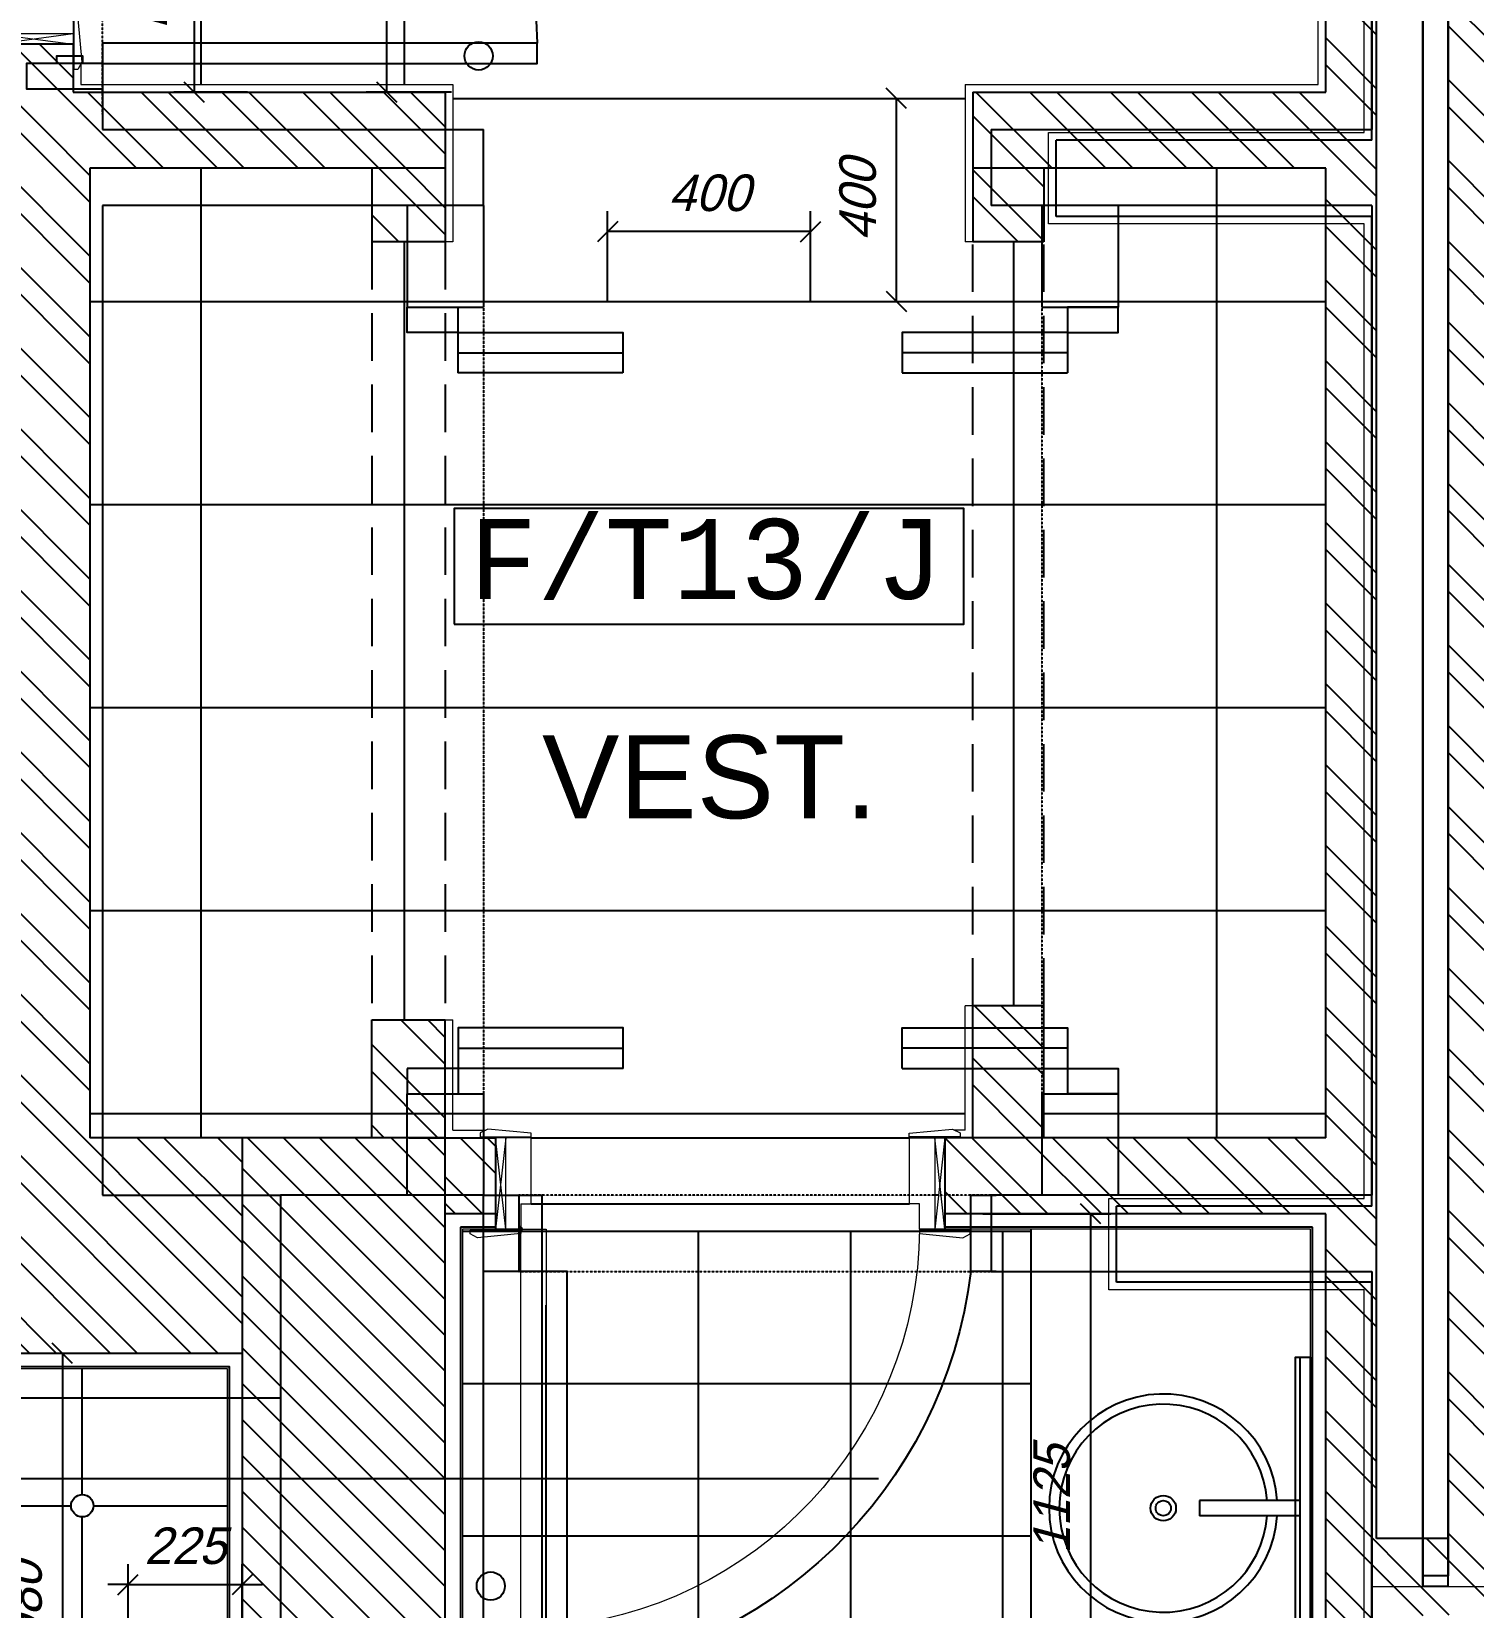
# Model space of a CAD drawing. Header units: millimetres. Extents: x 186805 to 449048, y 2167 to 51540.
# Drawn here: x 285554 to 288394, y 37270 to 40375 of the extents above; entities that cross this region are included whole.
import ezdxf
from ezdxf.enums import TextEntityAlignment as Align

# ---------------------------------------------------------------- set-up
doc = ezdxf.new("R2010")
doc.units = ezdxf.units.MM
doc.linetypes.add('BC$0$HIDDEN2', pattern=[0.1875, 0.125, -0.0625])
doc.linetypes.add('HIDDEN2', pattern=[0.1875, 0.125, -0.0625])
doc.layers.get('0').update_dxf_attribs({"linetype": 'CONTINUOUS'})
doc.layers.get('Defpoints').update_dxf_attribs({"linetype": 'CONTINUOUS'})
for name, color, linetype, lineweight in [('0-60x60-C', 3, 'CONTINUOUS', 13), ('0-AKL-P1 TILES', 8, 'CONTINUOUS', 13), ('0-akl-plasterline', 9, 'CONTINUOUS', 13), ('3117.NEW ID XR$0$BB$0$A-HATCH', 8, 'CONTINUOUS', 5), ('LINE .05 P.05', 11, 'CONTINUOUS', 5)]:
    doc.layers.add(name, color=color, linetype=linetype, lineweight=lineweight)
for name, color, linetype in [('0-AKL-P1TILES', 8, 'CONTINUOUS'), ('0-AKL-P2TILES', 8, 'CONTINUOUS'), ('3117.NEW ID XR$0$BF$0$0-tiles', 9, 'CONTINUOUS'), ('A-ABOVE DOOR', 1, 'HIDDEN2'), ('A-CONC-BLDG', 6, 'CONTINUOUS'), ('a-door', 4, 'CONTINUOUS'), ('A-ROOM_ID', 3, 'CONTINUOUS'), ('A-ROOM_NBR', 40, 'CONTINUOUS'), ('a-wall', 140, 'CONTINUOUS'), ('BC$0$a-sanit', 30, 'CONTINUOUS'), ('BC$0$NAK_FIXTURES', 4, 'CONTINUOUS'), ('BC--FIT-DRAIN', 2, 'CONTINUOUS'), ('BC-A-ABOV', 8, 'BC$0$HIDDEN2'), ('BC-A-HATCH', 8, 'CONTINUOUS'), ('BC-A-wall', 6, 'CONTINUOUS'), ('BC-dim', 1, 'CONTINUOUS'), ('BF$0$0-tiles', 9, 'CONTINUOUS'), ('TC$0$Nak_Tiletag', 3, 'CONTINUOUS'), ('TC-FLOORING', 41, 'CONTINUOUS')]:
    doc.layers.add(name, color=color, linetype=linetype)
doc.styles.add('SITE SURVEY ROOM$0$SITE SURVEY ROOM$0$GEN-2F-FL-01-7$0$GEN-2F-FL-01-6$0$ELYSEE-STAR-2F-LAYOUT-FINAL-(REV-5)$0$ELYSEE-STAR-2F-LAYOUT-FINAL$0$STYLE1', font='archd.shx', dxfattribs={"oblique": 15})
doc.styles.add('SITE SURVEY ROOM$0$SITE SURVEY ROOM$0$XREF1$0$XREF1$0$XREF1$0$paris 2-3-4.DWG124$0$guest room-2$0$FINAL DRGS1$0$C2', font='swissk.ttf', dxfattribs={"height": 0.4})
doc.styles.add('style1', font='monos.ttf')
doc.styles.add('TC$0$Standard', font='txt')
doc.dimstyles.new('STANDARD-1', dxfattribs={"dimscale": 40, "dimtxt": 1.8, "dimasz": 1, "dimexe": 1, "dimexo": 0.5, "dimgap": 1, "dimtad": 1, "dimdec": 0, "dimrnd": 0.1, "dimzin": 3, "dimdsep": 46, "dimtxsty": 'SITE SURVEY ROOM$0$SITE SURVEY ROOM$0$GEN-2F-FL-01-7$0$GEN-2F-FL-01-6$0$ELYSEE-STAR-2F-LAYOUT-FINAL-(REV-5)$0$ELYSEE-STAR-2F-LAYOUT-FINAL$0$STYLE1', "dimblk": 'SITE SURVEY ROOM$0$SITE SURVEY ROOM$0$GEN-2F-FL-01-7$0$GEN-2F-FL-01-6$0$ELYSEE-STAR-2F-LAYOUT-FINAL-(REV-5)$0$ELYSEE-STAR-2F-LAYOUT-FINAL$0$_OBLIQUE', "dimcen": 2, "dimclrd": 1, "dimclre": 1, "dimclrt": 3, "dimadec": 0, "dimazin": 0, "dimtfac": 1, "dimtdec": 0, "dimtix": 1, "dimtmove": 2, "dimatfit": 3, "dimldrblk": 'ARCHTICK', "dimfxl": 1, "dimtolj": 1, "dimtzin": 3, "dimarcsym": 0})
doc.dimstyles.new('TC$0$POINTER', dxfattribs={"dimtxt": 80, "dimasz": 120, "dimexe": 20, "dimexo": 20, "dimgap": 20, "dimtad": 1, "dimdec": 0, "dimtxsty": 'TC$0$Standard', "dimcen": 2.5, "dimadec": 0, "dimazin": 0, "dimtfac": 1, "dimtdec": 0, "dimtix": 1, "dimtmove": 1, "dimatfit": 3, "dimldrblk": 'TC$0$_Dot', "dimfxl": 1, "dimarcsym": 0})
pattern_1 = [(315, (-189031.63, 11508.82), (-79.54951, -79.54951), []), (315, (-188978.59, 11508.82), (-79.54951, -79.54951), [])]

# ---------------------------------------------------------------- blocks, each defined once
blk = doc.blocks.new('A$C7C4A1575')
at = {"layer": 'A-ABOVE DOOR', "color": 8}
for p, q in [((56015.1, 13600), (56945.1, 13600)), ((55945.1, 11500), (55945.1, 13450)), ((56945.1, 13450), (56015.1, 13450)), ((55945.1, 11700), (55945.1, 13250)), ((57045.1, 11700), (57045.1, 13250)), ((55195.1, 11320), (55195.1, 10240))]:
    blk.add_line(p, q, dxfattribs=at)
at = {"layer": 'A-CONC-BLDG', "color": 8}
blk.add_lwpolyline([(55545.1, 13450), (55545.1, 14800), (55945.1, 14800), (55945.1, 13450)], close=True, dxfattribs=at)
at = {"layer": 'a-door', "color": 8, "lineweight": -3}
for p, q in [((56220.1, 13200), (55795.1, 13200)), ((56770.1, 13200), (57095.1, 13200)), ((56784, 13200), (57109, 13200)), ((56219.7, 11830), (55894.7, 11830)), ((56770.1, 11830), (57095.1, 11830))]:
    blk.add_line(p, q, dxfattribs=at)
at = {"layer": 'a-door', "color": 8}
for points in [[(56060.1, 14400), (56110.1, 14400), (56110.1, 13600), (56010.1, 13600)], [(56010.1, 13450), (56060.1, 13450), (56060.1, 14400)], [(56955.1, 13600), (56905.1, 13600), (56905.1, 13450), (56955.1, 13450)]]:
    blk.add_lwpolyline(points, dxfattribs=at)
at = {"layer": 'a-door', "color": 8, "lineweight": -3}
for points in [[(55795.1, 13200), (55795.1, 13250), (55895.1, 13250)], [(56220.1, 13200), (56220.1, 13120), (55895.1, 13120), (55895.1, 13250)], [(56770.1, 13200), (56770.1, 13120), (57095.1, 13120), (57095.1, 13250)], [(57095.1, 13200), (57195.1, 13200), (57195.1, 13250), (57095.1, 13250)], [(55895.1, 13160), (56220.1, 13160)], [(57095.1, 13160), (56770.1, 13160)], [(55894.7, 11750), (55794.7, 11750), (55794.7, 11700), (55894.7, 11700), (55894.7, 11830)], [(55894.7, 11750), (56219.7, 11750), (56219.7, 11830)], [(57095.1, 11750), (56770.1, 11750), (56770.1, 11830)], [(57095.1, 11750), (57195.1, 11750), (57195.1, 11700), (57095.1, 11700), (57095.1, 11830)], [(55894.7, 11790), (56219.7, 11790)], [(57095.1, 11790), (56770.1, 11790)], [(55195.1, 11220), (55045.1, 11220), (55045.1, 11270), (55195.1, 11270)], [(55195.1, 11220), (56050.7, 11220), (56050.7, 11180), (55195.1, 11180), (55195.1, 11270)]]:
    blk.add_lwpolyline(points, dxfattribs=at)
blk.add_lwpolyline([(55105.1, 11220), (55105.1, 11205), (55155.1, 11205), (55155.1, 11220)], close=True, dxfattribs=at)
at = {"layer": 'a-door', "color": 8}
blk.add_arc((55999, 13490.5), 912.7, 6.8928, 85.216, dxfattribs=at)
at = {"layer": 'a-door', "color": 8, "lineweight": -3}
blk.add_arc((55141.2, 11198.1), 909.7, 273.3981, 358.8614, dxfattribs=at)
at = {"layer": 'a-wall', "color": 8}
for p, q in [((57695.1, 13600), (57695.1, 15750)), ((57795.1, 9723.8), (57795.1, 14200)), ((57845.1, 14200), (57795.1, 14200)), ((57845.1, 9744.5), (57845.1, 14200)), ((55545.1, 13850), (53945.1, 13850)), ((56015.1, 13600), (55945.1, 13600)), ((56015.1, 13450), (56015.1, 13600)), ((56945.1, 13600), (57695.1, 13600)), ((56945.1, 13450), (56945.1, 13600)), ((55195.1, 11500), (55195.1, 13450)), ((55195.1, 13450), (55545.1, 13450)), ((55794.7, 13450), (55794.7, 13250)), ((55945.1, 13450), (56015.1, 13450)), ((55945.1, 13250), (55945.1, 13450)), ((57695.1, 13450), (56945.1, 13450)), ((57045.1, 13250), (57045.1, 13450)), ((57195.1, 13250), (57195.1, 13450)), ((57695.1, 11500), (57695.1, 13450)), ((55794.7, 13250), (55945.1, 13250)), ((57045.1, 13250), (57195.1, 13250)), ((55794.7, 11500), (55794.7, 11700)), ((55794.7, 11700), (55945.1, 11700)), ((55945.1, 11500), (55945.1, 11700)), ((57045.1, 11500), (57045.1, 11700)), ((57045.1, 11700), (57195.1, 11700)), ((57195.1, 11500), (57195.1, 11700)), ((55945.1, 11500), (55195.1, 11500)), ((55945.1, 11500), (55945.1, 11350)), ((57695.1, 11500), (56945.1, 11500)), ((56945.1, 11350), (56945.1, 11500)), ((57695.1, 11500), (57195.1, 11500)), ((55195.1, 11270), (55195.1, 11350)), ((55195.1, 11350), (55945.1, 11350)), ((56945.1, 11350), (57695.1, 11350)), ((57042.6, 11350), (57695.1, 11350)), ((57695.1, 9682.4), (57695.1, 11350)), ((55045.1, 11270), (55195.1, 11270))]:
    blk.add_line(p, q, dxfattribs=at)
blk = doc.blocks.new('A$C32DD6ECA')
at = {"layer": '0-60x60-C', "color": 16, "xscale": 0.04183124983683228, "yscale": 0.04183124983683228, "zscale": 0.04183124983683228, "rotation": 180}
blk.add_blockref('A$C7C4A1575', (4397.08, 2202.64), dxfattribs=at)
blk = doc.blocks.new('A$C5C977968')
at = {"layer": '0-akl-plasterline'}
for p, q in [((621.8, 10712.2), (621.8, 12371)), ((0, 10532.2), (0, 10712.2)), ((0, 10712.2), (621.8, 10712.2)), ((621.8, 10532.2), (0, 10532.2)), ((621.8, 8612.2), (621.8, 10532.2)), ((118.6, 8432.2), (118.6, 8612.2)), ((118.6, 8612.2), (621.8, 8612.2)), ((621.8, 8432.2), (118.6, 8432.2)), ((621.8, 6182.2), (621.8, 8432.2))]:
    blk.add_line(p, q, dxfattribs=at)
at = {"layer": '3117.NEW ID XR$0$BB$0$A-HATCH'}
blk.add_line((886.8, 7847.2), (636.8, 7847.2), dxfattribs=at)
at = {"layer": 'a-wall'}
for p, q in [((636.8, 10697.2), (636.8, 12364.8)), ((636.8, 10697.2), (636.8, 12364.8)), ((736.8, 7847.2), (736.8, 12323.4)), ((786.8, 7847.5), (786.8, 12302.7)), ((786.8, 7847.5), (786.8, 12302.7)), ((15, 10547.2), (15, 10697.2)), ((636.8, 10697.2), (15, 10697.2)), ((636.8, 10547.2), (15, 10547.2)), ((636.8, 8597.2), (636.8, 10547.2)), ((133.6, 8447.2), (133.6, 8597.2)), ((636.8, 8597.2), (133.6, 8597.2)), ((636.8, 8447.2), (133.6, 8447.2)), ((636.8, 6197.2), (636.8, 8447.2)), ((736.8, 8447.2), (736.8, 7847.2)), ((736.8, 8447.2), (736.8, 7847.2)), ((736.8, 8447.2), (736.8, 7847.2)), ((736.8, 8447.2), (736.8, 7847.2)), ((736.8, 8447.2), (736.8, 7847.2)), ((786.8, 7847.5), (736.8, 7847.5))]:
    blk.add_line(p, q, dxfattribs=at)
blk = doc.blocks.new('A$C5934653C')
at = {"layer": 'LINE .05 P.05'}
for p, q in [((17, 966), (17, 1036)), ((167, 1016), (17, 1036)), ((17, 1016), (167, 1036)), ((167, 986), (167, 1036)), ((167, 1016), (17, 1016)), ((117, 966), (17, 966)), ((117, 986), (117, 966)), ((117, 986), (167, 986)), ((172, 986), (160.8, 986)), ((167, 990.8), (167, 980.1)), ((17, 120), (17, 50)), ((117, 120), (17, 120)), ((117, 100), (117, 120)), ((167, 100), (117, 100)), ((167, 50), (167, 100)), ((167, 50), (17, 70)), ((17, 50), (167, 70)), ((17, 70), (167, 70))]:
    blk.add_line(p, q, dxfattribs=at)
for points in [[(0, 1051.3), (7.5, 1066), (15, 1066), (15, 966), (8, 966)], [(184, 1071.3), (176.5, 1086), (169, 1086), (169, 986), (176, 986)], [(167, 936), (167, 986), (1052, 986), (1052, 936)], [(0, 34.9), (7.5, 20.2), (15, 20.2), (15, 120.2), (8, 120.2)], [(184, 14.7), (176.5, 0), (169, 0), (169, 100), (176, 100)]]:
    blk.add_lwpolyline(points, close=True, dxfattribs=at)
blk.add_circle((167, 985.8), 2.95, dxfattribs=at)
blk.add_arc((168.8, 984.6), 884.6, 269.8862, 356.852, dxfattribs=at)
blk = doc.blocks.new('A$C6AB666F1')
at = {"layer": 'LINE .05 P.05'}
for p, q in [((100, 167), (50, 167)), ((70, 167), (50, -13)), ((70, -13), (50, 167)), ((70, 167), (70, -13)), ((95.2, 167), (105.9, 167)), ((100, 172), (100, 160.8)), ((100, 117), (100, 167)), ((935, 167), (885, 167)), ((885, 167), (885, 117)), ((935, 167), (915, -13)), ((935, -13), (915, 167)), ((915, -13), (915, 167)), ((100, 117), (120, 117)), ((120, 117), (120, -13)), ((865, 117), (865, -13)), ((885, 117), (865, 117)), ((120, -13), (50, -13)), ((865, -13), (935, -13))]:
    blk.add_line(p, q, dxfattribs=at)
for points in [[(150, 952), (100, 952), (100, 167), (150, 167)], [(150, 952), (100, 952), (100, 167), (150, 167)], [(14.7, 184), (0, 176.5), (0, 169), (100, 169), (100, 176)], [(970.3, 184), (985, 176.5), (985, 169), (885, 169), (885, 176)], [(34.7, -30), (20, -22.5), (20, -15), (120, -15), (120, -22)], [(950.1, -30), (964.8, -22.5), (964.8, -15), (864.8, -15), (864.8, -22)]]:
    blk.add_lwpolyline(points, close=True, dxfattribs=at)
blk.add_circle((100.2, 167), 2.95, dxfattribs=at)
blk.add_arc((92.2, 161.3), 792.8, 0.41, 85.8219, dxfattribs=at)
blk = doc.blocks.new('BC$0$TOILET FIX2')
at = {"layer": 'BC$0$NAK_FIXTURES', "color": 1}
for p, q in [((-128488.1, 139543.7), (-128488.1, 139347.3)), ((-128458.1, 139543.7), (-128458.1, 139347.3)), ((-128488.1, 139347.3), (-128458.1, 139347.3))]:
    blk.add_line(p, q, dxfattribs=at)
for radius in [25, 15]:
    blk.add_circle((-128473.1, 139276.1), radius, dxfattribs=at)
at = {"layer": 'BC$0$NAK_FIXTURES'}
blk.add_arc((-128473.1, 139276.1), 225, 93.8226, 86.1774, dxfattribs=at)
at = {"layer": 'BC$0$NAK_FIXTURES', "color": 2}
blk.add_arc((-128473.1, 139276.1), 205, 94.1961, 85.8039, dxfattribs=at)
blk = doc.blocks.new('SITE SURVEY ROOM$0$SITE SURVEY ROOM$0$GEN-2F-FL-01-7$0$GEN-2F-FL-01-6$0$ELYSEE-STAR-2F-LAYOUT-FINAL-(REV-5)$0$ELYSEE-STAR-2F-LAYOUT-FINAL$0$_OBLIQUE')
at = {"color": 0, "linetype": 'ByBlock'}
blk.add_line((-0.5, -0.5), (0.5, 0.5), dxfattribs=at)
blk = doc.blocks.new('*D330')
at = {"layer": 'BC-dim', "color": 1, "lineweight": -2, "transparency": 16777216}
for p, q in [((710660.1, 77121.4), (710660.1, 77299)), ((711060.1, 77121.4), (711060.1, 77299)), ((711060.1, 77259), (710660.1, 77259))]:
    blk.add_line(p, q, dxfattribs=at)
at = {"layer": 'Defpoints', "color": 0, "transparency": 16777216}
for p in [(710660.1, 77259), (710660.1, 77101.4), (711060.1, 77101.4)]:
    blk.add_point(p, dxfattribs=at)
at = {"layer": 'BC-dim', "color": 1, "lineweight": -2, "transparency": 16777216, "xscale": 40, "yscale": 40, "zscale": 40, "rotation": 180}
blk.add_blockref('SITE SURVEY ROOM$0$SITE SURVEY ROOM$0$GEN-2F-FL-01-7$0$GEN-2F-FL-01-6$0$ELYSEE-STAR-2F-LAYOUT-FINAL-(REV-5)$0$ELYSEE-STAR-2F-LAYOUT-FINAL$0$_OBLIQUE', (710660.1, 77259), dxfattribs=at)
at = {"layer": 'BC-dim', "color": 1, "lineweight": -2, "transparency": 16777216, "xscale": 40, "yscale": 40, "zscale": 40}
blk.add_blockref('SITE SURVEY ROOM$0$SITE SURVEY ROOM$0$GEN-2F-FL-01-7$0$GEN-2F-FL-01-6$0$ELYSEE-STAR-2F-LAYOUT-FINAL-(REV-5)$0$ELYSEE-STAR-2F-LAYOUT-FINAL$0$_OBLIQUE', (711060.1, 77259), dxfattribs=at)
at = {"layer": 'BC-dim', "color": 3, "transparency": 16777216, "insert": (710860.1, 77335), "char_height": 72, "attachment_point": 5, "style": 'SITE SURVEY ROOM$0$SITE SURVEY ROOM$0$GEN-2F-FL-01-7$0$GEN-2F-FL-01-6$0$ELYSEE-STAR-2F-LAYOUT-FINAL-(REV-5)$0$ELYSEE-STAR-2F-LAYOUT-FINAL$0$STYLE1'}
blk.add_mtext('\\A1;400', dxfattribs=at)
blk = doc.blocks.new('_ArchTick')
at = {"color": 0, "linetype": 'ByBlock', "const_width": 0.15}
blk.add_lwpolyline([(-0.5, -0.5), (0.5, 0.5)], dxfattribs=at)
blk = doc.blocks.new('*D331')
at = {"layer": 'BC-dim', "color": 1, "lineweight": -2, "transparency": 16777216}
for p, q in [((711076.8, 77521.4), (711269.1, 77521.4)), ((711229.1, 77121.4), (711229.1, 77521.4)), ((711076.8, 77121.4), (711269.1, 77121.4))]:
    blk.add_line(p, q, dxfattribs=at)
at = {"layer": 'Defpoints', "color": 0, "transparency": 16777216}
for p in [(711056.8, 77521.4), (711229.1, 77521.4), (711056.8, 77121.4)]:
    blk.add_point(p, dxfattribs=at)
at = {"layer": 'BC-dim', "color": 1, "lineweight": -2, "transparency": 16777216, "xscale": 40, "yscale": 40, "zscale": 40}
for p, rotation in [((711229.1, 77521.4), 90), ((711229.1, 77121.4), 270)]:
    blk.add_blockref('SITE SURVEY ROOM$0$SITE SURVEY ROOM$0$GEN-2F-FL-01-7$0$GEN-2F-FL-01-6$0$ELYSEE-STAR-2F-LAYOUT-FINAL-(REV-5)$0$ELYSEE-STAR-2F-LAYOUT-FINAL$0$_OBLIQUE', p, dxfattribs=dict(at, rotation=rotation))
at = {"layer": 'BC-dim', "color": 3, "transparency": 16777216, "insert": (711153.1, 77321.4), "char_height": 72, "attachment_point": 5, "rotation": 90, "style": 'SITE SURVEY ROOM$0$SITE SURVEY ROOM$0$GEN-2F-FL-01-7$0$GEN-2F-FL-01-6$0$ELYSEE-STAR-2F-LAYOUT-FINAL-(REV-5)$0$ELYSEE-STAR-2F-LAYOUT-FINAL$0$STYLE1'}
blk.add_mtext('\\A1;400', dxfattribs=at)
blk = doc.blocks.new('TC$0$_Dot')
at = {"color": 0, "linetype": 'ByBlock', "lineweight": -2}
blk.add_line((-0.5, 0), (-1, 0), dxfattribs=at)
at = {"color": 0, "linetype": 'ByBlock', "const_width": 0.5}
blk.add_lwpolyline([(-0.25, 0, 1), (0.25, 0, 1)], format="xyb", close=True, dxfattribs=at)
blk = doc.blocks.new('*D312')
at = {"layer": 'BC-dim', "color": 1, "lineweight": -2, "transparency": 16777216}
for p, q in [((711399.5, 75323.9), (711651.5, 75323.9)), ((711611.5, 75323.9), (711611.5, 74198.9)), ((711399.5, 74198.9), (711651.5, 74198.9))]:
    blk.add_line(p, q, dxfattribs=at)
at = {"layer": 'Defpoints', "color": 0, "transparency": 16777216}
for p in [(711379.5, 75323.9), (711379.5, 74198.9), (711611.5, 74198.9)]:
    blk.add_point(p, dxfattribs=at)
at = {"layer": 'BC-dim', "color": 1, "lineweight": -2, "transparency": 16777216, "xscale": 40, "yscale": 40, "zscale": 40}
for p, rotation in [((711611.5, 75323.9), 90), ((711611.5, 74198.9), 270)]:
    blk.add_blockref('SITE SURVEY ROOM$0$SITE SURVEY ROOM$0$GEN-2F-FL-01-7$0$GEN-2F-FL-01-6$0$ELYSEE-STAR-2F-LAYOUT-FINAL-(REV-5)$0$ELYSEE-STAR-2F-LAYOUT-FINAL$0$_OBLIQUE', p, dxfattribs=dict(at, rotation=rotation))
at = {"layer": 'BC-dim', "color": 3, "transparency": 16777216, "insert": (711535.5, 74761.4), "char_height": 72, "attachment_point": 5, "rotation": 90, "style": 'SITE SURVEY ROOM$0$SITE SURVEY ROOM$0$GEN-2F-FL-01-7$0$GEN-2F-FL-01-6$0$ELYSEE-STAR-2F-LAYOUT-FINAL-(REV-5)$0$ELYSEE-STAR-2F-LAYOUT-FINAL$0$STYLE1'}
blk.add_mtext('\\A1;1125', dxfattribs=at)
blk = doc.blocks.new('*D313')
at = {"layer": 'BC-dim', "color": 1, "lineweight": -2, "transparency": 16777216}
for p, q in [((709715.7, 74163.9), (709715.7, 74633.5)), ((709940.7, 74203.9), (709940.7, 74633.5)), ((709715.7, 74593.5), (709675.7, 74593.5)), ((709715.7, 74593.5), (709940.7, 74593.5)), ((709940.7, 74593.5), (709980.7, 74593.5))]:
    blk.add_line(p, q, dxfattribs=at)
at = {"layer": 'Defpoints', "color": 0, "transparency": 16777216}
for p in [(709940.7, 74593.5), (709940.7, 74183.9), (709715.7, 74143.9)]:
    blk.add_point(p, dxfattribs=at)
at = {"layer": 'BC-dim', "color": 1, "lineweight": -2, "transparency": 16777216, "xscale": 40, "yscale": 40, "zscale": 40}
blk.add_blockref('SITE SURVEY ROOM$0$SITE SURVEY ROOM$0$GEN-2F-FL-01-7$0$GEN-2F-FL-01-6$0$ELYSEE-STAR-2F-LAYOUT-FINAL-(REV-5)$0$ELYSEE-STAR-2F-LAYOUT-FINAL$0$_OBLIQUE', (709715.7, 74593.5), dxfattribs=at)
at = {"layer": 'BC-dim', "color": 1, "lineweight": -2, "transparency": 16777216, "xscale": 40, "yscale": 40, "zscale": 40, "rotation": 180}
blk.add_blockref('SITE SURVEY ROOM$0$SITE SURVEY ROOM$0$GEN-2F-FL-01-7$0$GEN-2F-FL-01-6$0$ELYSEE-STAR-2F-LAYOUT-FINAL-(REV-5)$0$ELYSEE-STAR-2F-LAYOUT-FINAL$0$_OBLIQUE', (709940.7, 74593.5), dxfattribs=at)
at = {"layer": 'BC-dim', "color": 3, "transparency": 16777216, "insert": (709828.2, 74669.5), "char_height": 72, "attachment_point": 5, "style": 'SITE SURVEY ROOM$0$SITE SURVEY ROOM$0$GEN-2F-FL-01-7$0$GEN-2F-FL-01-6$0$ELYSEE-STAR-2F-LAYOUT-FINAL-(REV-5)$0$ELYSEE-STAR-2F-LAYOUT-FINAL$0$STYLE1'}
blk.add_mtext('\\A1;225', dxfattribs=at)
blk = doc.blocks.new('*D314')
at = {"layer": 'BC-dim', "color": 1, "lineweight": -2, "transparency": 16777216}
for p, q in [((709700.7, 75048.9), (709546.3, 75048.9)), ((709586.3, 75048.9), (709586.3, 74068.9)), ((709700.7, 74068.9), (709546.3, 74068.9))]:
    blk.add_line(p, q, dxfattribs=at)
at = {"layer": 'Defpoints', "color": 0, "transparency": 16777216}
for p in [(709720.7, 75048.9), (709586.3, 74068.9), (709720.7, 74068.9)]:
    blk.add_point(p, dxfattribs=at)
at = {"layer": 'BC-dim', "color": 1, "lineweight": -2, "transparency": 16777216, "xscale": 40, "yscale": 40, "zscale": 40}
for p, rotation in [((709586.3, 75048.9), 90), ((709586.3, 74068.9), 270)]:
    blk.add_blockref('SITE SURVEY ROOM$0$SITE SURVEY ROOM$0$GEN-2F-FL-01-7$0$GEN-2F-FL-01-6$0$ELYSEE-STAR-2F-LAYOUT-FINAL-(REV-5)$0$ELYSEE-STAR-2F-LAYOUT-FINAL$0$_OBLIQUE', p, dxfattribs=dict(at, rotation=rotation))
at = {"layer": 'BC-dim', "color": 3, "transparency": 16777216, "insert": (709510.3, 74558.9), "char_height": 72, "attachment_point": 5, "rotation": 90, "style": 'SITE SURVEY ROOM$0$SITE SURVEY ROOM$0$GEN-2F-FL-01-7$0$GEN-2F-FL-01-6$0$ELYSEE-STAR-2F-LAYOUT-FINAL-(REV-5)$0$ELYSEE-STAR-2F-LAYOUT-FINAL$0$STYLE1'}
blk.add_mtext('\\A1;980', dxfattribs=at)
blk = doc.blocks.new('*D292')
at = {"layer": 'BC-dim', "color": 1, "lineweight": -2, "transparency": 16777216}
for p, q in [((709951.2, 77921.4), (709805.7, 77921.4)), ((709845.7, 77921.4), (709845.7, 77533.9)), ((709951.2, 77533.9), (709805.7, 77533.9))]:
    blk.add_line(p, q, dxfattribs=at)
at = {"layer": 'Defpoints', "color": 0, "transparency": 16777216}
for p in [(709971.2, 77921.4), (709845.7, 77533.9), (709971.2, 77533.9)]:
    blk.add_point(p, dxfattribs=at)
at = {"layer": 'BC-dim', "color": 1, "lineweight": -2, "transparency": 16777216, "xscale": 40, "yscale": 40, "zscale": 40}
for p, rotation in [((709845.7, 77921.4), 90), ((709845.7, 77533.9), 270)]:
    blk.add_blockref('SITE SURVEY ROOM$0$SITE SURVEY ROOM$0$GEN-2F-FL-01-7$0$GEN-2F-FL-01-6$0$ELYSEE-STAR-2F-LAYOUT-FINAL-(REV-5)$0$ELYSEE-STAR-2F-LAYOUT-FINAL$0$_OBLIQUE', p, dxfattribs=dict(at, rotation=rotation))
at = {"layer": 'BC-dim', "color": 3, "transparency": 16777216, "insert": (709766.2, 77727.7), "char_height": 72, "attachment_point": 5, "rotation": 90, "style": 'SITE SURVEY ROOM$0$SITE SURVEY ROOM$0$GEN-2F-FL-01-7$0$GEN-2F-FL-01-6$0$ELYSEE-STAR-2F-LAYOUT-FINAL-(REV-5)$0$ELYSEE-STAR-2F-LAYOUT-FINAL$0$STYLE1'}
blk.add_mtext('\\A1;{\\Farchd.shx;EQ}', dxfattribs=at)
blk = doc.blocks.new('*D294')
at = {"layer": 'BC-dim', "color": 1, "lineweight": -2, "transparency": 16777216}
for p, q in [((710351.2, 78121.4), (710184.8, 78121.4)), ((710224.8, 78121.4), (710224.8, 77533.9)), ((710352.5, 77533.9), (710184.8, 77533.9))]:
    blk.add_line(p, q, dxfattribs=at)
at = {"layer": 'Defpoints', "color": 0, "transparency": 16777216}
for p in [(710371.2, 78121.4), (710224.8, 77533.9), (710372.5, 77533.9)]:
    blk.add_point(p, dxfattribs=at)
at = {"layer": 'BC-dim', "color": 1, "lineweight": -2, "transparency": 16777216, "xscale": 40, "yscale": 40, "zscale": 40}
for p, rotation in [((710224.8, 78121.4), 90), ((710224.8, 77533.9), 270)]:
    blk.add_blockref('SITE SURVEY ROOM$0$SITE SURVEY ROOM$0$GEN-2F-FL-01-7$0$GEN-2F-FL-01-6$0$ELYSEE-STAR-2F-LAYOUT-FINAL-(REV-5)$0$ELYSEE-STAR-2F-LAYOUT-FINAL$0$_OBLIQUE', p, dxfattribs=dict(at, rotation=rotation))
at = {"layer": 'BC-dim', "color": 3, "transparency": 16777216, "insert": (710145.4, 77827.7), "char_height": 72, "attachment_point": 5, "rotation": 90, "style": 'SITE SURVEY ROOM$0$SITE SURVEY ROOM$0$GEN-2F-FL-01-7$0$GEN-2F-FL-01-6$0$ELYSEE-STAR-2F-LAYOUT-FINAL-(REV-5)$0$ELYSEE-STAR-2F-LAYOUT-FINAL$0$STYLE1'}
blk.add_mtext('\\A1;{\\Farchd.shx;EQ}', dxfattribs=at)
blk = doc.blocks.new('A$C7DAB1636')
at = {"layer": 'BC-A-HATCH'}
h = blk.add_hatch(dxfattribs=at)
h.set_pattern_fill('ANSI32', color=256, scale=300, style=0)
h.set_pattern_definition(pattern_1)
h.paths.add_polyline_path([(22963.3, 5282.1), (16532.4, 5282.1), (16532.4, 5552.1), (16167.4, 5552.1), (16167.4, 5752.1), (16582.4, 5752.1), (16582.4, 6512.1), (16732.4, 6512.1), (16732.4, 5482.1), (19397.4, 5482.1), (19397.4, 7492.1), (19347.4, 7492.1), (19347.4, 7637.1), (20192.4, 7637.1), (20192.4, 8587.1), (20342.4, 8587.1), (20342.4, 7492.1), (19537.4, 7492.1), (19537.4, 5482.1), (21677.4, 5482.1), (21677.4, 5892.1), (21747.4, 5892.1), (21777.4, 5862.1), (21777.4, 5482.1), (22713.3, 5482.1), (22713.3, 6403.1), (22322.3, 6403.1), (22284.2, 6441.2), (22284.2, 6503.1), (22713.3, 6503.1), (22713.3, 7492.1), (21331.3, 7492.1), (21331.3, 7622.1), (22076.3, 7622.1), (22076.3, 9727.1), (21326.3, 9727.1), (21326.3, 9877.1), (22076.3, 9877.1), (22076.3, 11787.1), (21381.3, 11787.1), (21381.3, 11937.1), (22076.3, 11937.1), (22076.3, 13612.1), (22176.3, 13570.7), (22176.3, 9087.4), (22317.4, 9087.4), (22317.4, 13519.5), (22417.4, 13478.1), (22417.4, 9087.1), (22963.3, 9087.1)])
h.paths.add_polyline_path([(22813.3, 5482.1), (22863.3, 5482.1), (22863.3, 7492.1), (22813.3, 7492.1)], flags=16)
h.paths.add_polyline_path([(22863.3, 7537.2), (22863.3, 8937.1), (22267.4, 8937.1), (22267.4, 7537.2)], flags=16)
h = blk.add_hatch(dxfattribs=at)
h.set_pattern_fill('ANSI32', color=256, scale=300, style=0)
h.set_pattern_definition(pattern_1)
h.paths.add_polyline_path([(18462.4, 7492.1), (16732.4, 7492.1), (16732.4, 7392.1), (16582.4, 7392.1), (16582.4, 7722.6), (16732.4, 7722.6), (16732.4, 7637.1), (18196.4, 7637.1), (18196.4, 9457.1), (17051.4, 9457.1), (17051.4, 8702.1), (16732.4, 8702.1), (16732.4, 8616.6), (16582.4, 8616.6), (16582.4, 8872.1), (16617.4, 8872.1), (16882.4, 8872.1), (16882.4, 9587.1), (16582.4, 9587.1), (16582.4, 10062.1), (16429.4, 10062.1), (16429.4, 10212.1), (16582.4, 10212.1), (16582.4, 12007.1), (16732.4, 12007.1), (16732.4, 11937.1), (17577.4, 11937.1), (17577.4, 11787.1), (16732.4, 11787.1), (16732.4, 9787.1), (17032.4, 9787.1), (17032.4, 9627.1), (18557.4, 9627.1), (18557.4, 10232.1), (18707.4, 10232.1), (18707.4, 9642.1), (19457.4, 9642.1), (19457.4, 11787.1), (18462.4, 11787.1), (18462.4, 11937.1), (19459.4, 11937.1), (19459.4, 12031.6), (19609.4, 12031.6), (19609.4, 11937.1), (20342.4, 11937.1), (20342.4, 11787.1), (19642.4, 11787.1), (19642.4, 9877.1), (19942.4, 9877.1), (19942.4, 9452.1), (18387.4, 9452.1), (18387.4, 7637.1), (18462.4, 7637.1)])
h = blk.add_hatch(dxfattribs=at)
h.set_pattern_fill('ANSI32', color=256, scale=300, style=0)
h.set_pattern_definition(pattern_1)
h.paths.add_polyline_path([(20342.4, 11642.1), (20197.4, 11642.1), (20197.4, 11787.1), (20342.4, 11787.1)])
h = blk.add_hatch(dxfattribs=at)
h.set_pattern_fill('ANSI32', color=256, scale=300, style=0)
h.set_pattern_definition(pattern_1)
h.paths.add_polyline_path([(21521.3, 11642.1), (21381.3, 11642.1), (21381.3, 11787.1), (21521.3, 11787.1)])
h = blk.add_hatch(dxfattribs=at)
h.set_pattern_fill('ANSI32', color=256, scale=300, style=0)
h.set_pattern_definition(pattern_1)
h.paths.add_polyline_path([(21521.3, 9877.1), (21381.3, 9877.1), (21381.3, 10137.1), (21521.3, 10137.1)])
h = blk.add_hatch(dxfattribs=at)
h.set_pattern_fill('ANSI32', color=256, scale=300, style=0)
h.set_pattern_definition([(315, (-82468.87, 14680.72), (-79.54951, -79.54951), []), (315, (-82415.84, 14680.72), (-79.54951, -79.54951), [])])
h.paths.add_polyline_path([(20342.4, 9877.1), (20217.4, 9877.1), (20217.4, 10109.1), (20342.4, 10109.1)])
h.paths.add_polyline_path([(20217.4, 9877.1), (20197.4, 9877.1), (20197.4, 10109.1), (20217.4, 10109.1)])
h = blk.add_hatch(dxfattribs=at)
h.set_pattern_fill('ANSI31', color=1, scale=400, style=0)
h.set_pattern_definition([(315, (-188959.54, 11583.905), (-35.355339, -35.355339), [])])
h.paths.add_polyline_path([(20342.4, 8587.1), (19942.4, 8587.1), (19942.4, 9877.1), (20342.4, 9877.1)])
h = blk.add_hatch(dxfattribs=at)
h.set_pattern_fill('ANSI32', color=256, scale=300, style=0)
h.set_pattern_definition(pattern_1)
h.paths.add_polyline_path([(20441.3, 9727.1), (20342.4, 9727.1), (20342.4, 9877.1), (20441.3, 9877.1)])
at = {"layer": '0-AKL-P1TILES'}
for p, q in [((19861.8, 11952.1), (19861.8, 13097.1)), ((20261.8, 11952.1), (20261.8, 13097.1)), ((21496.3, 9692.1), (20376.4, 9692.1)), ((20840.3, 9692.1), (20840.3, 5512.1)), ((21140.3, 9692.1), (21140.3, 5512.1)), ((21440.3, 7652.1), (21440.3, 9692.1)), ((20540.3, 9547.1), (20540.3, 5512.1)), ((21496.3, 9392.1), (20376.4, 9392.1)), ((21496.3, 9092.1), (20376.4, 9092.1))]:
    blk.add_line(p, q, dxfattribs=at)
at = {"layer": '0-AKL-P2TILES'}
for p, q in [((19861.8, 9877.1), (19861.8, 11787.1)), ((21861.8, 9877.1), (21861.8, 11787.1)), ((20261.8, 10109.1), (20261.8, 11642.1)), ((21461.8, 10137.1), (21461.8, 11642.1)), ((19642.4, 11524.6), (22076.3, 11524.6)), ((19642.4, 11124.6), (22076.3, 11124.6)), ((19642.4, 10724.6), (22076.3, 10724.6)), ((19642.4, 10324.6), (22076.3, 10324.6)), ((19642.4, 9924.6), (21366.3, 9924.6)), ((21521.3, 9924.6), (22076.3, 9924.6))]:
    blk.add_line(p, q, dxfattribs=at)
at = {"layer": '0-akl-plasterline', "color": 61}
for p, q in [((22061.3, 11952.1), (22061.3, 13618.4)), ((19624.4, 11992.4), (19624.4, 11952.1)), ((19624.4, 11952.1), (20357.4, 11952.1)), ((20357.4, 11952.1), (20357.4, 11642.1)), ((21366.3, 11952.1), (22061.3, 11952.1)), ((21366.3, 11952.1), (21366.3, 11642.1)), ((20357.4, 11642.1), (20342.4, 11642.1)), ((21381.3, 11642.1), (21366.3, 11642.1)), ((21366.3, 9892.1), (21366.3, 10137.1)), ((21381.3, 10137.1), (21366.3, 10137.1)), ((20342.4, 10109.1), (20357.4, 10109.1)), ((20357.4, 9892.1), (20357.4, 10109.1)), ((20357.4, 9892.1), (20422.1, 9892.1)), ((21366.3, 9892.1), (21345.3, 9892.1)), ((20441.3, 9697.1), (20376.4, 9697.1)), ((20376.4, 9697.1), (20376.4, 7462.1)), ((22046.3, 9697.1), (21326.3, 9697.1)), ((22046.3, 7652.1), (22046.3, 9697.1))]:
    blk.add_line(p, q, dxfattribs=at)
blk.add_lwpolyline([(18462.4, 7667.1), (18417.4, 7667.1), (18417.4, 9422.1), (19912.4, 9422.1), (19912.4, 8557.1), (20162.4, 8557.1), (20162.4, 7667.1), (19347.4, 7667.1)], dxfattribs=at)
at = {"layer": '3117.NEW ID XR$0$BF$0$0-tiles'}
for p, q in [((20441.3, 9727.1), (20441.3, 9697.1)), ((21326.3, 9727.1), (21326.3, 9697.1)), ((20441.3, 9701.1), (20372.4, 9701.1)), ((20372.4, 9701.1), (20372.4, 7466.1)), ((22050.3, 9701.1), (21326.3, 9701.1)), ((22050.3, 7648.1), (22050.3, 9701.1))]:
    blk.add_line(p, q, dxfattribs=at)
blk.add_lwpolyline([(18462.4, 7663.1), (18413.4, 7663.1), (18413.4, 9426.1), (19916.4, 9426.1), (19916.4, 8561.1), (20166.4, 8561.1), (20166.4, 7663.1), (19347.4, 7663.1)], dxfattribs=at)
at = {"layer": 'A-ROOM_NBR'}
blk.add_lwpolyline([(20360, 10888.6), (21363.7, 10888.6), (21363.7, 11116.7), (20360, 11116.7)], close=True, dxfattribs=at)
at = {"layer": 'BC$0$a-sanit', "color": 3}
blk.add_line((21496.3, 7652.1), (21496.3, 9697.1), dxfattribs=at)
blk.add_line((21496.3, 7652.1), (21496.3, 9697.1), dxfattribs=at)
at = {"layer": 'BC$0$NAK_FIXTURES', "color": 1}
blk.add_line((22026.3, 8854.1), (22026.3, 9444.1), dxfattribs=at)
at = {"layer": 'BC$0$NAK_FIXTURES', "color": 2}
blk.add_lwpolyline([(22046.3, 8854.1), (22046.3, 9444.1), (22016.3, 9444.1), (22016.3, 8854.1)], close=True, dxfattribs=at)
at = {"layer": 'BC--FIT-DRAIN', "color": 3}
blk.add_circle((19627.4, 9152.1), 22.1, dxfattribs=at)
at = {"layer": 'BC-A-ABOV', "ltscale": 750}
for p, q in [((20197.4, 11642.1), (20197.4, 10109.1)), ((20342.4, 11642.1), (20342.4, 10109.1)), ((21381.3, 10137.1), (21381.3, 11642.1)), ((21521.3, 10137.1), (21521.3, 11642.1))]:
    blk.add_line(p, q, dxfattribs=at)
at = {"layer": 'BC-A-wall'}
for p, q in [((22076.3, 11937.1), (22076.3, 13612.1)), ((22176.3, 9087.4), (22176.3, 13570.7)), ((22317.4, 9087.4), (22317.4, 13519.5)), ((19609.4, 12031.6), (19459.4, 12031.6)), ((19609.4, 12031.6), (19609.4, 11937.1)), ((19609.4, 11937.1), (20342.4, 11937.1)), ((20342.4, 11937.1), (20342.4, 11642.1)), ((21381.3, 11937.1), (22076.3, 11937.1)), ((21381.3, 11937.1), (21381.3, 11642.1)), ((20342.4, 11787.1), (19642.4, 11787.1)), ((19642.4, 11787.1), (19642.4, 9877.1)), ((20197.4, 11787.1), (20197.4, 11642.1)), ((22076.3, 11787.1), (21381.3, 11787.1)), ((21521.3, 11787.1), (21521.3, 11642.1)), ((22076.3, 9877.1), (22076.3, 11787.1)), ((20342.4, 11642.1), (20197.4, 11642.1)), ((21521.3, 11642.1), (21381.3, 11642.1)), ((21521.3, 10137.1), (21381.3, 10137.1)), ((21381.3, 9877.1), (21381.3, 10137.1)), ((21521.3, 9877.1), (21521.3, 10137.1)), ((20197.4, 9877.1), (20197.4, 10109.1)), ((20197.4, 10109.1), (20342.4, 10109.1)), ((20342.4, 9877.1), (20342.4, 10109.1)), ((19942.4, 9877.1), (19642.4, 9877.1)), ((20270.3, 9877.1), (20441.3, 9877.1)), ((20441.3, 9877.1), (20441.3, 9727.1)), ((22076.3, 9877.1), (21326.3, 9877.1)), ((21326.3, 9877.1), (21326.3, 9727.1)), ((20441.3, 9727.1), (20342.4, 9727.1)), ((22076.3, 9727.1), (21326.3, 9727.1)), ((22076.3, 7622.1), (22076.3, 9727.1)), ((19942.4, 9452.1), (18387.4, 9452.1)), ((22317.4, 9087.4), (22176.3, 9087.4))]:
    blk.add_line(p, q, dxfattribs=at)
blk.add_lwpolyline([(19942.4, 9877.1), (19942.4, 8587.1), (20342.4, 8587.1), (20342.4, 9877.1)], close=True, dxfattribs=at)
at = {"layer": 'BC-dim'}
for centre in [(20408, 12008.4), (20432, 8993.8)]:
    blk.add_circle(centre, 27.8, dxfattribs=at)
at = {"layer": 'BF$0$0-tiles'}
blk.add_lwpolyline([(18462.4, 7663.1), (18413.4, 7663.1), (18413.4, 9426.1), (19916.4, 9426.1), (19916.4, 8561.1), (20166.4, 8561.1), (20166.4, 7663.1), (19347.4, 7663.1)], dxfattribs=at)
at = {"layer": 'TC-FLOORING'}
for p, q in [((20357.4, 11924.6), (21366.3, 11924.6)), ((19627.4, 9174.2), (19627.4, 9422.1)), ((19342.4, 9152.1), (19605.3, 9152.1)), ((19627.4, 8882.1), (19627.4, 9130)), ((19649.5, 9152.1), (19912.4, 9152.1))]:
    blk.add_line(p, q, dxfattribs=at)
at = {"layer": 'TC-FLOORING', "color": 2}
for p, q in [((20511.3, 9877.1), (21256.3, 9877.1)), ((20511.3, 9747.1), (21256.3, 9747.1))]:
    blk.add_line(p, q, dxfattribs=at)
at = {"layer": 'BC$0$NAK_FIXTURES', "rotation": 270}
blk.add_blockref('BC$0$TOILET FIX2', (-117519.6, -119325.9), dxfattribs=at)
at = {"layer": 'BC-dim', "xscale": -1, "rotation": 180}
for name, p in [('A$C5934653C', (19442.4, 13067.6)), ('A$C6AB666F1', (20391.3, 9864.1))]:
    blk.add_blockref(name, p, dxfattribs=at)
at = {"layer": 'A-ROOM_ID', "color": 7, "style": 'style1'}
blk.add_text('F/T13/J', height=157.5, dxfattribs=at).set_placement((20389.9, 11017.3), align=Align.MIDDLE_LEFT)
at = {"layer": 'A-ROOM_ID', "style": 'SITE SURVEY ROOM$0$SITE SURVEY ROOM$0$XREF1$0$XREF1$0$XREF1$0$paris 2-3-4.DWG124$0$guest room-2$0$FINAL DRGS1$0$C2'}
blk.add_text('VEST.', height=163.55, dxfattribs=at).set_placement((20862.9, 10506.4), align=Align.CENTER)
at = {"layer": 'BC-dim'}
for base, p1, p2, angle, picture, middle in [((20226.6, 11937.1), (20372.9, 12524.6), (20374.3, 11937.1), 270, '*D294', (20147.1, 12230.9)), ((19847.4, 11937.1), (19972.9, 12324.6), (19972.9, 11937.1), 90, '*D292', (19768, 12130.9))]:
    dim = blk.add_linear_dim(base=base, p1=p1, p2=p2, angle=angle, text='{\\Farchd.shx;EQ}', dimstyle='STANDARD-1', dxfattribs=at)
    dim.commit()
    dim.dimension.update_dxf_attribs({"geometry": picture, "text_midpoint": middle, "insert": (-689998.2, -65596.8)})
for base, p1, p2, picture, middle in [((21230.8, 11924.6), (21058.5, 11524.6), (21058.5, 11924.6), '*D331', (21154.8, 11724.6)), ((21613.3, 8602.1), (21381.3, 9727.1), (21381.3, 8602.1), '*D312', (21537.3, 9164.6)), ((19588.1, 8472.1), (19722.4, 9452.1), (19722.4, 8472.1), '*D314', (19512.1, 8962.1))]:
    dim = blk.add_linear_dim(base=base, p1=p1, p2=p2, angle=270, dimstyle='STANDARD-1', dxfattribs=at)
    dim.commit()
    dim.dimension.update_dxf_attribs({"geometry": picture, "text_midpoint": middle, "insert": (-689998.2, -65596.8)})
for base, p1, p2, picture, middle in [((20661.8, 11662.2), (21061.8, 11504.6), (20661.8, 11504.6), '*D330', (20861.8, 11738.2)), ((19942.4, 8996.7), (19717.4, 8547.1), (19942.4, 8587.1), '*D313', (19829.9, 9072.7))]:
    dim = blk.add_linear_dim(base=base, p1=p1, p2=p2, dimstyle='STANDARD-1', dxfattribs=at)
    dim.commit()
    dim.dimension.update_dxf_attribs({"geometry": picture, "text_midpoint": middle, "insert": (-689998.2, -65596.8)})
at = {"layer": 'TC$0$Nak_Tiletag', "color": 1}
blk.add_leader([(16648, 8268.7), (16648, 9206), (21195.4, 9206)], dimstyle='TC$0$POINTER', override={"dimasz": 75, "dimtad": 0}, dxfattribs=at)

msp = doc.modelspace()

# ---------------------------------------------------------------- block references
at = {"linetype": 'ByBlock'}
msp.add_blockref('A$C7DAB1636', (266026.5, 28318.7), dxfattribs=at)
at = {"layer": '0-60x60-C', "color": 16, "xscale": -23.90557308239969, "yscale": 23.90557308239969, "zscale": 23.90557308239969}
msp.add_blockref('A$C32DD6ECA', (335613.6, -1123), dxfattribs=at)
at = {"layer": '0-AKL-P1 TILES', "color": 1}
msp.add_blockref('A$C5C977968', (287557.1, 29463.8), dxfattribs=at)

doc.saveas('drawing.dxf')
